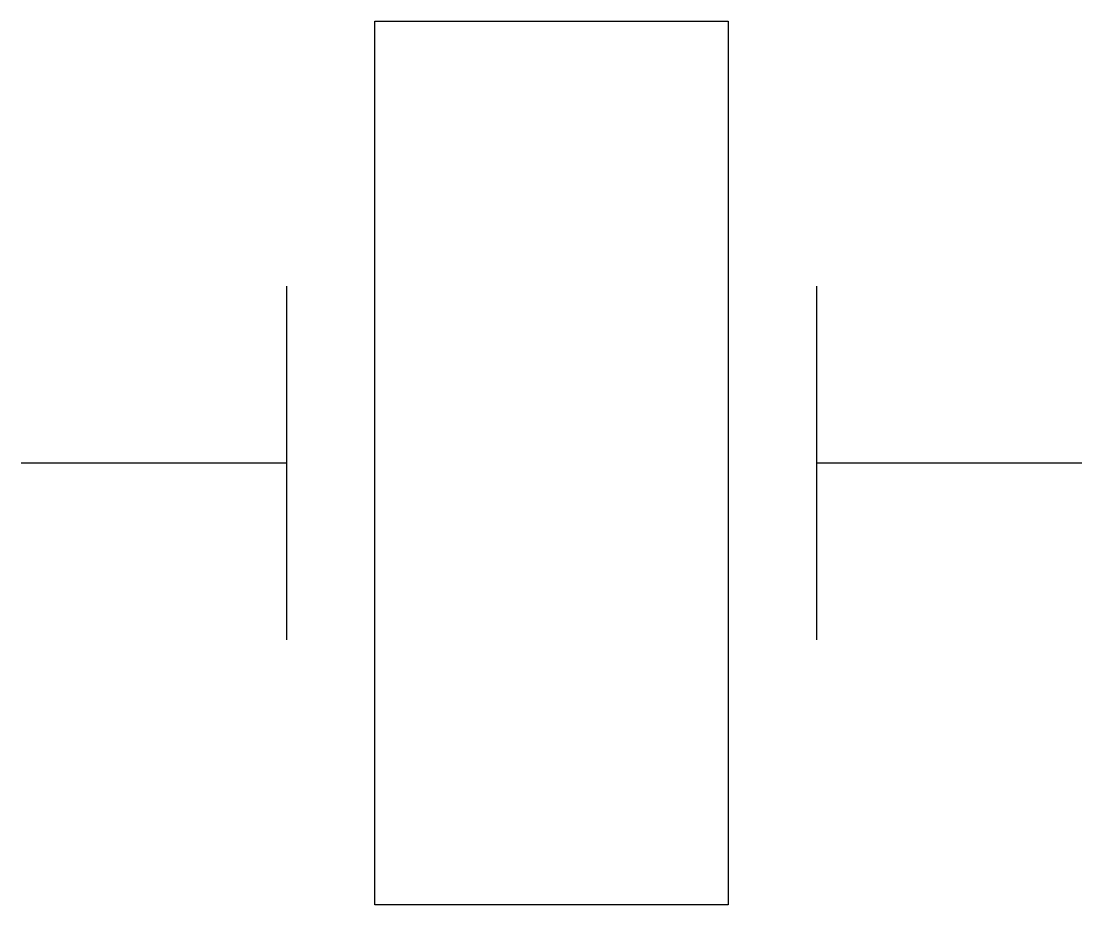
# Model space of a CAD drawing. Extents: x -3 to 3, y -2.5 to 2.5.
import ezdxf

# ---------------------------------------------------------------- set-up
doc = ezdxf.new("R2010")
doc.units = 0
doc.layers.add('OBJECT', color=7, linetype='Continuous', true_color=0xffffff)

msp = doc.modelspace()

# ---------------------------------------------------------------- linework, layer by layer
at = {"layer": 'OBJECT'}
for p, q in [((-1, 2.5), (1, 2.5)), ((-1, -2.5), (-1, 2.5)), ((1, 2.5), (1, -2.5)), ((-1.5, 1), (-1.5, -1)), ((1.5, 1), (1.5, -1)), ((1, -2.5), (-1, -2.5))]:
    msp.add_line(p, q, dxfattribs=at)
at = {"layer": 'OBJECT', "color": 0, "linetype": 'Continuous'}
for p, q in [((-3, 0), (-1.5, 0)), ((1.5, 0), (3, 0))]:
    msp.add_line(p, q, dxfattribs=at)

doc.saveas('drawing.dxf')
